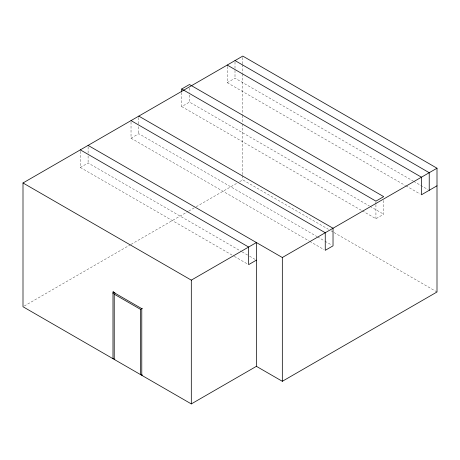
<?xml version="1.0" encoding="UTF-8"?>
<svg xmlns="http://www.w3.org/2000/svg" width="460" height="460" viewBox="0 0 460 460"><rect width="100%" height="100%" fill="white"/><g stroke="black" fill="none" stroke-linecap="round" stroke-linejoin="round"><path stroke-width="0.34" stroke-dasharray="2.3 1.72" d="M181.706 92.517L181.706 106.593L189.48 102.103L369.432 205.999M80.327 151.277L80.327 167.469L88.101 162.978L241.506 251.545M131.031 122.003L131.031 138.195L138.805 133.705L316.894 236.526M227.228 66.47L227.228 82.656L235.002 78.171L413.091 180.987M24.242 306.032L130.404 244.737M131.025 244.381L188.146 211.404M188.767 211.042L195.592 207.103M196.213 206.741L237.187 183.086M239.671 181.654L242.776 179.86L328.411 229.298M362.279 210.847L375.929 218.724L383.703 214.239L383.703 200.163M413.712 181.343L427.984 189.583M227.228 82.656L405.317 185.478M405.938 185.834L420.21 194.074M370.053 206.356L383.703 214.239M181.706 106.593L361.658 210.484M330.889 230.73L333.373 232.162M333.994 232.524L437 291.991M317.515 236.883L324.34 240.821M324.961 241.184L331.786 245.122M131.031 138.195L309.12 241.011M309.741 241.373L324.012 249.613M242.127 251.902L248.958 255.846M249.579 256.208L256.41 260.147M80.327 167.469L233.732 256.036M234.353 256.392L248.015 264.281M375.929 201.836L375.929 203.947M375.929 204.648L375.929 218.724M242.776 57.511L242.776 63.951M242.776 64.67L242.776 73.255M242.776 73.968L242.776 114.753M242.776 115.466L242.776 123.337M242.776 124.05L242.776 174.852M242.776 175.565L242.776 179.86M235.002 61.979L235.002 69.724M235.002 70.426L235.002 78.171M189.48 88.027L189.48 92.253M189.48 95.065L189.48 102.103M138.805 117.518L138.805 123.849M138.805 126.667L138.805 133.705M88.101 146.792L88.101 153.123M88.101 155.94L88.101 162.978"/><path stroke-width="0.69" d="M181.706 88.998L189.48 84.508L383.703 196.638L375.929 201.129L181.706 88.998L181.706 91.81M23 182.971L242.776 56.085L437 168.216L437 291.991L282.325 381.294L256.41 366.332L191.308 403.914L23 306.745L23 182.971L191.308 280.14L256.41 242.552L256.41 366.332M113.631 358.323L112.982 358.697L112.982 292.019L113.631 291.646M112.982 293.457L113.631 293.083M114.229 292.738L114.873 292.364M114.873 359.041L114.229 359.415L114.229 294.176L114.873 293.802M114.229 294.176L140.536 309.361L141.18 308.988M112.982 292.019L141.778 308.648L142.427 308.275M256.41 260.147L248.636 264.638L248.636 247.043L80.327 149.874M88.101 145.383L282.325 257.514L437 168.216M437 185.811L421.452 194.793L421.452 177.192L227.228 65.061M141.18 374.233L140.536 374.607L140.536 309.361M142.427 374.946L141.778 375.32L141.778 308.648M235.002 60.57L429.226 172.707L429.226 190.302M138.805 116.11L333.028 228.24L333.028 245.841L325.254 250.326L325.254 232.731L131.031 120.6M282.325 257.514L282.325 381.294M191.308 280.14L191.308 403.914"/></g></svg>
